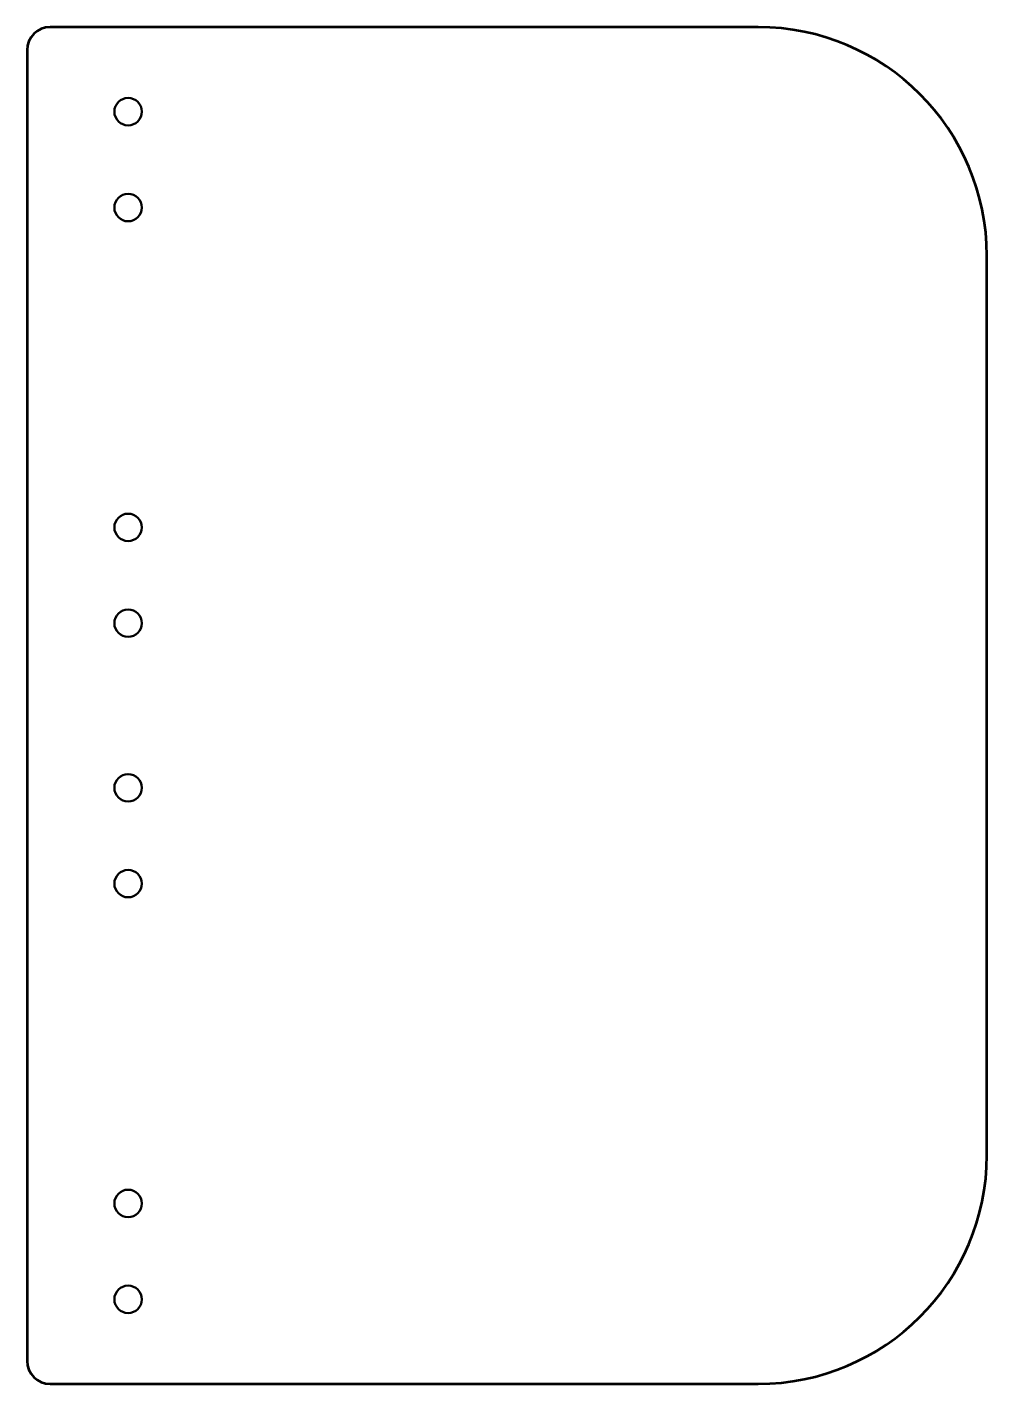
# Model space of a CAD drawing. Header units: inches. Extents: x 0 to 210, y -297 to 0.
import ezdxf

# ---------------------------------------------------------------- set-up
doc = ezdxf.new("R2010")
doc.units = ezdxf.units.IN
doc.header["$MEASUREMENT"] = 0
doc.layers.add('Layer 1', color=7, linetype='Continuous')

# ---------------------------------------------------------------- blocks, each defined once
blk = doc.blocks.new('block 2')
at = {"layer": 'Layer 1', "color": 7, "lineweight": 50, "true_color": 0xffffff}
for points in [[(22.08, -21.5), (23.73, -21.5), (25.08, -20.16), (25.08, -18.5), (25.08, -16.85), (23.73, -15.51), (22.08, -15.51), (20.43, -15.51), (19.09, -16.85), (19.09, -18.5), (19.09, -20.16), (20.43, -21.5), (22.08, -21.5)], [(22.08, -42.5), (23.73, -42.5), (25.08, -41.16), (25.08, -39.5), (25.08, -37.85), (23.73, -36.51), (22.08, -36.51), (20.43, -36.51), (19.09, -37.85), (19.09, -39.5), (19.09, -41.16), (20.43, -42.5), (22.08, -42.5)], [(22.08, -112.5), (23.73, -112.5), (25.08, -111.15), (25.08, -109.5), (25.08, -107.85), (23.73, -106.51), (22.08, -106.51), (20.43, -106.51), (19.09, -107.85), (19.09, -109.5), (19.09, -111.15), (20.43, -112.5), (22.08, -112.5)], [(22.08, -133.49), (23.73, -133.49), (25.08, -132.15), (25.08, -130.5), (25.08, -128.84), (23.73, -127.5), (22.08, -127.5), (20.43, -127.5), (19.09, -128.84), (19.09, -130.5), (19.09, -132.15), (20.43, -133.49), (22.08, -133.49)], [(22.08, -169.5), (23.73, -169.5), (25.08, -168.16), (25.08, -166.5), (25.08, -164.85), (23.73, -163.51), (22.08, -163.51), (20.43, -163.51), (19.09, -164.85), (19.09, -166.5), (19.09, -168.16), (20.43, -169.5), (22.08, -169.5)], [(22.08, -190.49), (23.73, -190.49), (25.08, -189.15), (25.08, -187.5), (25.08, -185.85), (23.73, -184.5), (22.08, -184.5), (20.43, -184.5), (19.09, -185.85), (19.09, -187.5), (19.09, -189.15), (20.43, -190.49), (22.08, -190.49)], [(22.08, -260.49), (23.73, -260.49), (25.08, -259.15), (25.08, -257.5), (25.08, -255.84), (23.73, -254.5), (22.08, -254.5), (20.43, -254.5), (19.09, -255.84), (19.09, -257.5), (19.09, -259.15), (20.43, -260.49), (22.08, -260.49)], [(22.08, -281.49), (23.73, -281.49), (25.08, -280.15), (25.08, -278.5), (25.08, -276.84), (23.73, -275.5), (22.08, -275.5), (20.43, -275.5), (19.09, -276.84), (19.09, -278.5), (19.09, -280.15), (20.43, -281.49), (22.08, -281.49)]]:
    blk.add_open_spline(points, degree=3, knots=[0, 0, 0, 0, 1, 1, 1, 2, 2, 2, 3, 3, 3, 4, 4, 4, 4], dxfattribs=at)

msp = doc.modelspace()

# ---------------------------------------------------------------- linework, layer by layer
at = {"layer": 'Layer 1', "color": 7, "lineweight": 53, "true_color": 0xffffff}
msp.add_open_spline([(159.96, -297), (159.96, -297), (5.01, -297), (5.01, -297), (2.24, -297), (0, -294.76), (0, -291.99), (0, -291.99), (0, -5.01), (0, -5.01), (0, -2.24), (2.24, 0), (5.01, 0), (5.01, 0), (159.96, 0), (159.96, 0), (187.6, 0), (210, -22.4), (210, -50.04), (210, -50.04), (210, -246.96), (210, -246.96), (210, -274.6), (187.6, -297), (159.96, -297)], degree=3, knots=[0, 0, 0, 0, 1, 1, 1, 2, 2, 2, 3, 3, 3, 4, 4, 4, 5, 5, 5, 6, 6, 6, 7, 7, 7, 8, 8, 8, 8], dxfattribs=at)

# ---------------------------------------------------------------- block references
at = {"layer": 'Layer 1'}
msp.add_blockref('block 2', (0, 0), dxfattribs=at)

doc.saveas('drawing.dxf')
